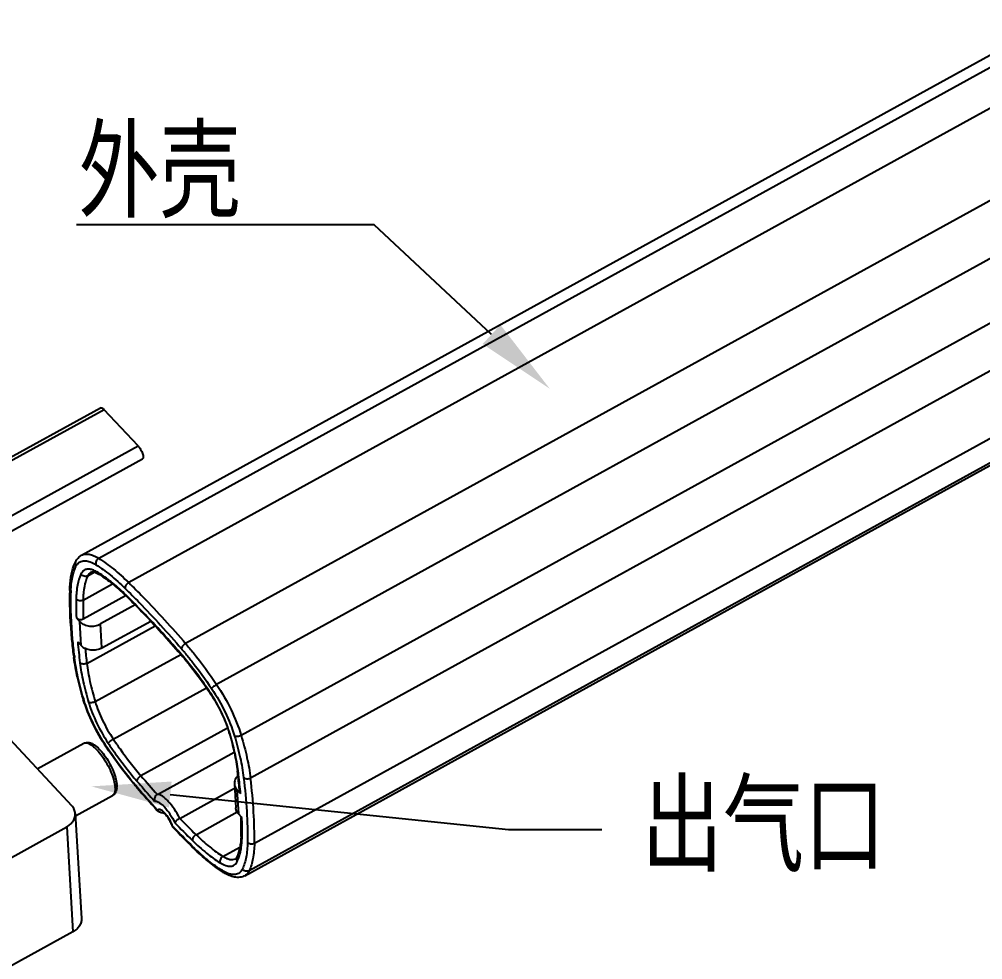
# Model space of a CAD drawing. Header units: millimetres. Extents: x 1514 to 2054, y 119 to 530.
# Drawn here: x 1814.14 to 1862.63, y 327.55 to 374.86 of the extents above; entities that cross this region are included whole.
import ezdxf
from ezdxf import colors
from ezdxf.entities.mleader import LeaderData, LeaderLine
from ezdxf.math import Vec2, Vec3

# ---------------------------------------------------------------- set-up
doc = ezdxf.new("R2010")
doc.units = ezdxf.units.MM
doc.header["$LTSCALE"] = 30.734
doc.layers.get('0').update_dxf_attribs({"linetype": 'CONTINUOUS'})
doc.styles.get("Standard").update_dxf_attribs({"font": 'SIMPLEX.SHX', "width": 0.75})

msp = doc.modelspace()

# ---------------------------------------------------------------- linework, layer by layer
at = {"color": 7}
for p, q in [((1817.275, 347.899), (1866.272, 374.861)), ((1867.13, 374.703), (1818.134, 347.741)), ((1868.641, 373.482), (1819.645, 346.521)), ((1871.506, 370.421), (1822.509, 343.459)), ((1873.066, 368.358), (1824.07, 341.396)), ((1874.302, 365.794), (1825.306, 338.832)), ((1874.773, 363.64), (1825.777, 336.679)), ((1874.967, 360.356), (1825.971, 333.395)), ((1874.703, 358.988), (1825.707, 332.026)), ((1825.487, 331.779), (1874.483, 358.741)), ((1809.257, 350.384), (1818.22, 355.316)), ((1818.409, 355.221), (1809.38, 350.252)), ((1820.116, 353.396), (1818.409, 355.221)), ((1811.087, 348.427), (1820.116, 353.396)), ((1811.564, 347.918), (1820.337, 352.746)), ((1817.583, 346.862), (1817.911, 347.043)), ((1817.348, 345.639), (1818.83, 346.455)), ((1817.356, 344.707), (1819.485, 345.878)), ((1819.55, 345.853), (1819.502, 345.9)), ((1819.966, 345.396), (1818.228, 344.44)), ((1817.185, 344.557), (1817.009, 344.746)), ((1817.256, 343.35), (1817.185, 344.557)), ((1817.535, 342.461), (1820.971, 344.352)), ((1818.299, 343.233), (1818.228, 344.44)), ((1818.299, 343.233), (1820.754, 344.584)), ((1817.08, 343.539), (1817.256, 343.35)), ((1817.956, 340.536), (1822.27, 342.91)), ((1822.281, 342.898), (1822.314, 342.861)), ((1822.314, 342.861), (1822.297, 342.911)), ((1818.866, 338.648), (1823.561, 341.231)), ((1823.722, 341.002), (1823.733, 340.985)), ((1823.733, 340.985), (1823.735, 341.011)), ((1817.345, 340.694), (1817.379, 340.653)), ((1812.056, 340.35), (1816.779, 335.301)), ((1824.621, 339.202), (1820.262, 336.803)), ((1824.695, 338.991), (1824.729, 338.949)), ((1815.045, 337.155), (1817.382, 338.441)), ((1818.529, 338.237), (1818.532, 338.263)), ((1818.543, 338.246), (1818.532, 338.263)), ((1821.087, 335.87), (1824.95, 337.996)), ((1820.066, 336.205), (1820.05, 336.256)), ((1820.082, 336.219), (1820.05, 336.256)), ((1822.215, 334.663), (1824.975, 336.182)), ((1824.963, 336.397), (1825.034, 335.19)), ((1825.095, 336.102), (1825.166, 334.895)), ((1825.095, 336.102), (1825.272, 335.913)), ((1816.963, 334.786), (1818.829, 335.813)), ((1816.956, 334.908), (1817.268, 329.624)), ((1821.082, 335.061), (1821.065, 335.079)), ((1821.102, 335.038), (1821.082, 335.094)), ((1821.102, 335.038), (1821.082, 335.061)), ((1823.034, 333.84), (1825.11, 334.983)), ((1825.343, 334.706), (1825.166, 334.895)), ((1825.3, 334.752), (1825.302, 334.704)), ((1804.945, 327.868), (1816.527, 334.241)), ((1816.527, 334.241), (1816.839, 328.956)), ((1821.811, 334.324), (1821.84, 334.298)), ((1821.908, 334.212), (1821.866, 334.255)), ((1822.921, 333.154), (1822.873, 333.201)), ((1824.384, 332.749), (1825.238, 333.219)), ((1816.839, 328.956), (1805.257, 322.583))]:
    msp.add_line(p, q, dxfattribs=at)
for centre, radius, start, end in [((1815.197, 342.325), 5.529, 57.0414, 58.2044), ((1835.669, 345.835), 18.987, 179.1346, 179.4795), ((1822.067, 345.925), 5.339, 177.8686, 179.1417), ((1811.442, 337.567), 11.567, 45.6191, 45.9624), ((1836.575, 345.402), 19.577, 179.1534, 181.9209), ((1836.75, 345.353), 19.405, 179.1532, 181.9071), ((1844.477, 345.845), 27.494, 184.8108, 187.0161), ((1845.239, 345.862), 27.912, 185.4459, 186.9971), ((1780.291, 306.581), 55.517, 40.8561, 41.0756), ((1810, 332.295), 16.246, 40.6368, 40.8059), ((1809.094, 331.794), 17.448, 39.9446, 40.8042), ((1826.259, 343.979), 9.45, 186.9795, 187.4959), ((1846.827, 346.409), 30.129, 186.8098, 186.9781), ((1817.196, 336.634), 7.869, 33.6458, 33.7948), ((1823.888, 342.657), 6.831, 196.6978, 197.1002), ((1833.512, 345.492), 16.843, 196.5271, 196.6971), ((1809.661, 334.481), 15.695, 16.5145, 16.6971), ((1819.28, 337.315), 5.688, 16.6982, 17.1806), ((1826.32, 343.451), 9.375, 213.6696, 213.7948), ((1795.926, 333.475), 29.412, 6.8076, 6.9781), ((1816.503, 335.905), 8.725, 6.9797, 7.5383), ((1861.17, 372.117), 54.042, 220.8017, 222.1225), ((1797.44, 333.652), 27.887, 5.0623, 6.8158), ((1797.658, 333.584), 27.712, 5.0232, 7.009), ((1817.707, 336.14), 1.254, 3.3853, 4.6714), ((1817.76, 336.272), 1.287, 3.384, 4.67), ((1818.18, 336.274), 0.867, 355.4702, 357.3147), ((1833.578, 347.869), 17.85, 219.9592, 220.6457), ((1833.238, 347.577), 17.401, 220.6479, 220.8059), ((1862.342, 373.05), 55.868, 220.8057, 221.0734), ((1861.283, 371.768), 54.439, 220.7877, 222.3725), ((1860.942, 371.533), 54.006, 220.8362, 222.4328), ((1860.826, 371.724), 53.854, 221.0704, 222.2262), ((1799.47, 333.843), 25.848, 4.8039, 5.0367), ((1799.29, 333.732), 26.073, 4.7978, 5.0127), ((1821.306, 335.203), 0.258, 276.0934, 287.4243), ((1821.328, 335.187), 0.233, 274.6871, 278.6148), ((1821.328, 335.187), 0.233, 278.6138, 282.6807), ((1853.65, 365.105), 43.759, 224.0811, 225.6005), ((1805.65, 334.159), 19.66, 359.1798, 1.5905), ((1805.538, 334.046), 19.816, 359.5081, 1.9075), ((1822.166, 334.456), 0.379, 200.386, 205.7871), ((1822.179, 334.462), 0.393, 205.7606, 208.3068), ((1820.189, 333.686), 1.761, 20.3595, 21.4692), ((1821.97, 334.347), 0.138, 207.7138, 214.9348), ((1821.949, 334.251), 0.0807, 218.5846, 223.7646), ((1854.338, 365.243), 44.909, 223.7374, 225.5205), ((1853.962, 364.961), 44.419, 223.8097, 225.6109), ((1853.859, 365.216), 44.319, 223.9714, 225.5977), ((1820.519, 333.949), 4.789, 357.7166, 359.1443), ((1806.898, 334.039), 18.456, 359.1347, 359.4941), ((1831.624, 342.143), 12.486, 225.6193, 225.9366), ((1827.632, 337.092), 6.07, 237.1438, 238.2058)]:
    msp.add_arc(centre, radius, start, end, dxfattribs=at)
for points, knots in [([(1818.22, 355.316), (1818.225, 355.319), (1818.237, 355.323), (1818.257, 355.323), (1818.279, 355.318), (1818.313, 355.303), (1818.358, 355.272), (1818.391, 355.239), (1818.409, 355.221)], [0, 0, 0, 0, 0.078711, 0.164686, 0.263298, 0.377523, 0.656481, 1, 1, 1, 1]), ([(1820.116, 353.396), (1820.14, 353.37), (1820.186, 353.314), (1820.247, 353.22), (1820.3, 353.119), (1820.341, 353.018), (1820.367, 352.925), (1820.377, 352.855), (1820.373, 352.808), (1820.366, 352.781), (1820.355, 352.759), (1820.343, 352.75), (1820.337, 352.746)], [0, 0, 0, 0, 0.143326, 0.29995, 0.459695, 0.612005, 0.747148, 0.857465, 0.902079, 0.939774, 0.971635, 1, 1, 1, 1]), ([(1816.965, 347.557), (1816.999, 347.628), (1817.084, 347.761), (1817.208, 347.862), (1817.275, 347.899)], [0, 0, 0, 0, 0.503497, 1, 1, 1, 1]), ([(1817.275, 347.899), (1817.328, 347.928), (1817.455, 347.966), (1817.666, 347.952), (1817.898, 347.875), (1818.053, 347.791), (1818.134, 347.741)], [0, 0, 0, 0, 0.198674, 0.422054, 0.686735, 1, 1, 1, 1]), ([(1818.134, 347.741), (1818.079, 347.711), (1817.991, 347.612), (1817.974, 347.478), (1817.991, 347.42)], [0, 0, 0, 0, 0.51146, 1, 1, 1, 1]), ([(1818.134, 347.741), (1818.391, 347.582), (1818.916, 347.198), (1819.398, 346.763), (1819.645, 346.521)], [0, 0, 0, 0, 0.466517, 1, 1, 1, 1]), ([(1816.684, 346.122), (1816.688, 346.348), (1816.718, 346.774), (1816.819, 347.19), (1816.889, 347.377)], [0, 0, 0, 0, 0.532148, 1, 1, 1, 1]), ([(1816.732, 346.124), (1816.74, 346.349), (1816.782, 346.764), (1816.904, 347.165), (1816.985, 347.336)], [0, 0, 0, 0, 0.543417, 1, 1, 1, 1]), ([(1816.889, 347.377), (1816.895, 347.392), (1816.918, 347.453), (1816.944, 347.513), (1816.965, 347.557)], [0, 0, 0, 0, 0.25387, 1, 1, 1, 1]), ([(1816.965, 347.557), (1816.949, 347.523), (1816.935, 347.443), (1816.964, 347.369), (1816.985, 347.336)], [0, 0, 0, 0, 0.489993, 1, 1, 1, 1]), ([(1816.985, 347.336), (1816.991, 347.349), (1817.017, 347.399), (1817.049, 347.445), (1817.076, 347.475)], [0, 0, 0, 0, 0.262779, 1, 1, 1, 1]), ([(1817.076, 347.475), (1817.122, 347.526), (1817.241, 347.61), (1817.472, 347.634), (1817.73, 347.566), (1817.901, 347.476), (1817.991, 347.42)], [0, 0, 0, 0, 0.204202, 0.419788, 0.679794, 1, 1, 1, 1]), ([(1817.991, 347.42), (1818.241, 347.265), (1818.752, 346.892), (1819.221, 346.468), (1819.461, 346.233)], [0, 0, 0, 0, 0.466518, 1, 1, 1, 1]), ([(1817.242, 346.952), (1817.159, 346.776), (1817.037, 346.357), (1817.003, 345.927), (1817, 345.691)], [0, 0, 0, 0, 0.453413, 1, 1, 1, 1]), ([(1817.822, 347.162), (1817.761, 347.182), (1817.644, 347.207), (1817.47, 347.186), (1817.328, 347.096), (1817.267, 347.003), (1817.242, 346.952)], [0, 0, 0, 0, 0.28272, 0.523015, 0.750473, 1, 1, 1, 1]), ([(1817.583, 346.862), (1817.529, 346.833), (1817.39, 346.819), (1817.278, 346.899), (1817.242, 346.952)], [0, 0, 0, 0, 0.493684, 1, 1, 1, 1]), ([(1817.583, 346.862), (1817.502, 346.692), (1817.384, 346.285), (1817.351, 345.867), (1817.348, 345.639)], [0, 0, 0, 0, 0.453412, 1, 1, 1, 1]), ([(1817.745, 347.045), (1817.711, 347.026), (1817.646, 346.972), (1817.602, 346.901), (1817.583, 346.862)], [0, 0, 0, 0, 0.47645, 1, 1, 1, 1]), ([(1817.745, 347.045), (1817.768, 347.057), (1817.818, 347.065), (1817.895, 347.054), (1817.946, 347.039), (1817.974, 347.029)], [0, 0, 0, 0, 0.327789, 0.614313, 1, 1, 1, 1]), ([(1818.11, 347.024), (1818.085, 347.039), (1817.994, 347.093), (1817.896, 347.138), (1817.822, 347.162)], [0, 0, 0, 0, 0.27234, 1, 1, 1, 1]), ([(1817.974, 347.029), (1817.983, 347.026), (1818.018, 347.013), (1818.052, 346.997), (1818.078, 346.984)], [0, 0, 0, 0, 0.230708, 1, 1, 1, 1]), ([(1818.078, 346.984), (1818.087, 346.98), (1818.123, 346.961), (1818.157, 346.941), (1818.184, 346.924)], [0, 0, 0, 0, 0.235523, 1, 1, 1, 1]), ([(1818.184, 346.924), (1818.166, 346.935), (1818.135, 346.965), (1818.116, 347.003), (1818.11, 347.024)], [0, 0, 0, 0, 0.488618, 1, 1, 1, 1]), ([(1818.184, 346.924), (1818.403, 346.788), (1818.854, 346.461), (1819.269, 346.089), (1819.483, 345.882)], [0, 0, 0, 0, 0.464776, 1, 1, 1, 1]), ([(1819.502, 345.9), (1819.29, 346.107), (1818.875, 346.485), (1818.425, 346.821), (1818.205, 346.964)], [0, 0, 0, 0, 0.530595, 1, 1, 1, 1]), ([(1819.645, 346.521), (1819.589, 346.49), (1819.501, 346.407), (1819.455, 346.287), (1819.461, 346.233)], [0, 0, 0, 0, 0.539204, 1, 1, 1, 1]), ([(1819.645, 346.521), (1819.885, 346.286), (1820.873, 345.296), (1821.816, 344.263), (1822.509, 343.459)], [0, 0, 0, 0, 0.240421, 1, 1, 1, 1]), ([(1816.878, 342.831), (1816.844, 343.109), (1816.73, 344.165), (1816.676, 345.227), (1816.683, 346.008)], [0, 0, 0, 0, 0.264304, 1, 1, 1, 1]), ([(1816.684, 346.122), (1816.684, 346.101), (1816.692, 346.058), (1816.715, 346.022), (1816.729, 346.005)], [0, 0, 0, 0, 0.488673, 1, 1, 1, 1]), ([(1816.91, 342.836), (1816.877, 343.115), (1816.766, 344.167), (1816.717, 345.227), (1816.729, 346.005)], [0, 0, 0, 0, 0.264979, 1, 1, 1, 1]), ([(1819.461, 346.233), (1819.699, 345.999), (1820.679, 345.018), (1821.614, 343.993), (1822.302, 343.196)], [0, 0, 0, 0, 0.240421, 1, 1, 1, 1]), ([(1819.532, 345.834), (1819.528, 345.838), (1819.512, 345.857), (1819.504, 345.881), (1819.502, 345.9)], [0, 0, 0, 0, 0.240254, 1, 1, 1, 1]), ([(1819.532, 345.834), (1819.751, 345.62), (1820.649, 344.722), (1821.509, 343.786), (1822.142, 343.059)], [0, 0, 0, 0, 0.24082, 1, 1, 1, 1]), ([(1822.297, 342.911), (1822.07, 343.175), (1821.184, 344.182), (1820.259, 345.156), (1819.55, 345.853)], [0, 0, 0, 0, 0.259118, 1, 1, 1, 1]), ([(1817.348, 345.639), (1817.292, 345.609), (1817.161, 345.587), (1817.039, 345.646), (1817, 345.691)], [0, 0, 0, 0, 0.511044, 1, 1, 1, 1]), ([(1817.009, 344.746), (1817.049, 344.703), (1817.173, 344.652), (1817.301, 344.676), (1817.356, 344.707)], [0, 0, 0, 0, 0.482217, 1, 1, 1, 1]), ([(1817.185, 344.557), (1817.244, 344.494), (1817.397, 344.39), (1817.67, 344.319), (1817.96, 344.33), (1818.145, 344.394), (1818.228, 344.44)], [0, 0, 0, 0, 0.230653, 0.483177, 0.745148, 1, 1, 1, 1]), ([(1822.509, 343.459), (1822.454, 343.428), (1822.381, 343.366), (1822.318, 343.27), (1822.302, 343.219), (1822.302, 343.196)], [0, 0, 0, 0, 0.554081, 0.803104, 1, 1, 1, 1]), ([(1822.509, 343.459), (1822.644, 343.303), (1823.196, 342.64), (1823.705, 341.941), (1824.07, 341.396)], [0, 0, 0, 0, 0.239215, 1, 1, 1, 1]), ([(1818.299, 343.233), (1818.216, 343.187), (1818.031, 343.123), (1817.741, 343.112), (1817.468, 343.183), (1817.315, 343.287), (1817.256, 343.35)], [0, 0, 0, 0, 0.254852, 0.516823, 0.769347, 1, 1, 1, 1]), ([(1823.735, 341.011), (1823.623, 341.179), (1823.181, 341.82), (1822.704, 342.438), (1822.329, 342.875)], [0, 0, 0, 0, 0.259388, 1, 1, 1, 1]), ([(1822.471, 342.997), (1822.588, 342.858), (1823.062, 342.274), (1823.503, 341.664), (1823.82, 341.189)], [0, 0, 0, 0, 0.240882, 1, 1, 1, 1]), ([(1816.878, 342.831), (1816.879, 342.823), (1816.886, 342.793), (1816.904, 342.765), (1816.921, 342.748)], [0, 0, 0, 0, 0.242754, 1, 1, 1, 1]), ([(1817.345, 340.694), (1817.24, 341.046), (1817.06, 341.724), (1816.932, 342.415), (1816.889, 342.747)], [0, 0, 0, 0, 0.523506, 1, 1, 1, 1]), ([(1817.365, 340.701), (1817.261, 341.053), (1817.084, 341.73), (1816.961, 342.419), (1816.921, 342.748)], [0, 0, 0, 0, 0.525609, 1, 1, 1, 1]), ([(1817.189, 342.486), (1817.228, 342.168), (1817.347, 341.499), (1817.521, 340.844), (1817.623, 340.502)], [0, 0, 0, 0, 0.473981, 1, 1, 1, 1]), ([(1817.535, 342.461), (1817.479, 342.431), (1817.355, 342.404), (1817.23, 342.446), (1817.189, 342.486)], [0, 0, 0, 0, 0.525208, 1, 1, 1, 1]), ([(1817.535, 342.461), (1817.573, 342.152), (1817.689, 341.504), (1817.857, 340.867), (1817.956, 340.536)], [0, 0, 0, 0, 0.473981, 1, 1, 1, 1]), ([(1822.314, 342.861), (1822.435, 342.72), (1822.933, 342.123), (1823.392, 341.493), (1823.722, 341.002)], [0, 0, 0, 0, 0.238962, 1, 1, 1, 1]), ([(1823.733, 340.985), (1823.945, 340.669), (1824.312, 340.023), (1824.591, 339.335), (1824.695, 338.991)], [0, 0, 0, 0, 0.514677, 1, 1, 1, 1]), ([(1824.715, 338.995), (1824.608, 339.341), (1824.326, 340.03), (1823.957, 340.677), (1823.747, 340.994)], [0, 0, 0, 0, 0.487244, 1, 1, 1, 1]), ([(1824.07, 341.396), (1824.042, 341.381), (1823.988, 341.347), (1823.915, 341.293), (1823.858, 341.241), (1823.828, 341.206), (1823.82, 341.189)], [0, 0, 0, 0, 0.293983, 0.584948, 0.831238, 1, 1, 1, 1]), ([(1823.82, 341.189), (1824.073, 340.811), (1824.514, 340.037), (1824.848, 339.212), (1824.972, 338.799)], [0, 0, 0, 0, 0.5137, 1, 1, 1, 1]), ([(1824.07, 341.396), (1824.342, 340.99), (1824.814, 340.161), (1825.173, 339.275), (1825.306, 338.832)], [0, 0, 0, 0, 0.513701, 1, 1, 1, 1]), ([(1818.518, 338.254), (1818.265, 338.633), (1817.824, 339.408), (1817.487, 340.234), (1817.359, 340.649)], [0, 0, 0, 0, 0.512192, 1, 1, 1, 1]), ([(1818.532, 338.263), (1818.278, 338.641), (1817.838, 339.414), (1817.503, 340.24), (1817.379, 340.653)], [0, 0, 0, 0, 0.5137, 1, 1, 1, 1]), ([(1817.956, 340.536), (1817.901, 340.505), (1817.809, 340.477), (1817.693, 340.476), (1817.642, 340.49), (1817.623, 340.502)], [0, 0, 0, 0, 0.55347, 0.802558, 1, 1, 1, 1]), ([(1817.623, 340.502), (1817.73, 340.146), (1818.018, 339.434), (1818.398, 338.767), (1818.616, 338.441)], [0, 0, 0, 0, 0.4863, 1, 1, 1, 1]), ([(1817.956, 340.536), (1818.054, 340.21), (1818.319, 339.557), (1818.666, 338.947), (1818.866, 338.648)], [0, 0, 0, 0, 0.486299, 1, 1, 1, 1]), ([(1818.866, 338.648), (1818.838, 338.632), (1818.784, 338.599), (1818.711, 338.544), (1818.654, 338.493), (1818.624, 338.457), (1818.616, 338.441)], [0, 0, 0, 0, 0.293983, 0.584948, 0.831238, 1, 1, 1, 1]), ([(1818.866, 338.648), (1818.978, 338.481), (1819.416, 337.846), (1819.889, 337.235), (1820.262, 336.803)], [0, 0, 0, 0, 0.259675, 1, 1, 1, 1]), ([(1824.709, 338.943), (1824.806, 338.616), (1824.97, 337.99), (1825.083, 337.352), (1825.12, 337.048)], [0, 0, 0, 0, 0.526898, 1, 1, 1, 1]), ([(1825.152, 337.05), (1825.112, 337.356), (1824.994, 337.995), (1824.826, 338.623), (1824.729, 338.949)], [0, 0, 0, 0, 0.475499, 1, 1, 1, 1]), ([(1825.306, 338.832), (1825.25, 338.801), (1825.158, 338.773), (1825.043, 338.772), (1824.991, 338.787), (1824.972, 338.799)], [0, 0, 0, 0, 0.55347, 0.802558, 1, 1, 1, 1]), ([(1824.972, 338.799), (1825.08, 338.438), (1825.263, 337.746), (1825.389, 337.04), (1825.431, 336.703)], [0, 0, 0, 0, 0.526019, 1, 1, 1, 1]), ([(1825.306, 338.832), (1825.417, 338.462), (1825.605, 337.75), (1825.735, 337.025), (1825.777, 336.679)], [0, 0, 0, 0, 0.526019, 1, 1, 1, 1]), ([(1817.382, 338.441), (1817.423, 338.464), (1817.513, 338.492), (1817.653, 338.484), (1817.787, 338.439), (1817.966, 338.336), (1818.186, 338.142), (1818.431, 337.844), (1818.658, 337.492), (1818.847, 337.113), (1818.982, 336.741), (1819.033, 336.493), (1819.043, 336.377)], [0, 0, 0, 0, 0.048144, 0.094909, 0.142563, 0.192826, 0.307949, 0.443113, 0.590983, 0.740358, 0.879553, 1, 1, 1, 1]), ([(1817.382, 338.441), (1817.406, 338.454), (1817.466, 338.47), (1817.564, 338.458), (1817.673, 338.414), (1817.791, 338.341), (1817.916, 338.239), (1818.097, 338.06), (1818.318, 337.784), (1818.556, 337.407), (1818.754, 337.006), (1818.894, 336.616), (1818.947, 336.361), (1818.957, 336.243)], [0, 0, 0, 0, 0.028589, 0.061539, 0.101496, 0.149471, 0.205447, 0.268787, 0.413068, 0.571337, 0.730456, 0.877169, 1, 1, 1, 1]), ([(1819.896, 336.405), (1819.778, 336.546), (1819.298, 337.137), (1818.851, 337.756), (1818.529, 338.237)], [0, 0, 0, 0, 0.241097, 1, 1, 1, 1]), ([(1820.05, 336.256), (1819.92, 336.406), (1819.387, 337.046), (1818.895, 337.72), (1818.543, 338.246)], [0, 0, 0, 0, 0.23927, 1, 1, 1, 1]), ([(1818.616, 338.441), (1818.731, 338.269), (1819.182, 337.615), (1819.67, 336.986), (1820.054, 336.54)], [0, 0, 0, 0, 0.259675, 1, 1, 1, 1]), ([(1825.12, 337.048), (1825.121, 337.041), (1825.128, 337.01), (1825.146, 336.982), (1825.163, 336.966)], [0, 0, 0, 0, 0.242754, 1, 1, 1, 1]), ([(1820.262, 336.803), (1820.206, 336.773), (1820.133, 336.711), (1820.07, 336.614), (1820.054, 336.563), (1820.054, 336.54)], [0, 0, 0, 0, 0.554081, 0.803104, 1, 1, 1, 1]), ([(1825.145, 336.799), (1825.086, 336.746), (1824.99, 336.624), (1824.958, 336.469), (1824.963, 336.397)], [0, 0, 0, 0, 0.521278, 1, 1, 1, 1]), ([(1825.431, 336.703), (1825.499, 336.141), (1825.602, 335.057), (1825.631, 333.968), (1825.623, 333.447)], [0, 0, 0, 0, 0.520436, 1, 1, 1, 1]), ([(1825.777, 336.679), (1825.721, 336.648), (1825.597, 336.622), (1825.472, 336.663), (1825.431, 336.703)], [0, 0, 0, 0, 0.525208, 1, 1, 1, 1]), ([(1825.971, 333.395), (1825.979, 333.921), (1825.949, 335.019), (1825.846, 336.112), (1825.777, 336.679)], [0, 0, 0, 0, 0.479563, 1, 1, 1, 1]), ([(1818.959, 336.215), (1818.962, 336.167), (1818.962, 336.089), (1818.946, 335.986), (1818.92, 335.91), (1818.882, 335.851), (1818.847, 335.823), (1818.829, 335.813)], [0, 0, 0, 0, 0.321609, 0.527322, 0.70455, 0.858873, 1, 1, 1, 1]), ([(1819.044, 336.206), (1819.038, 336.129), (1819.012, 336.012), (1818.925, 335.881), (1818.863, 335.832), (1818.829, 335.813)], [0, 0, 0, 0, 0.500341, 0.745495, 1, 1, 1, 1]), ([(1819.045, 336.348), (1819.045, 336.338), (1819.047, 336.3), (1819.047, 336.262), (1819.046, 336.234)], [0, 0, 0, 0, 0.255817, 1, 1, 1, 1]), ([(1824.963, 336.397), (1824.966, 336.343), (1824.993, 336.235), (1825.057, 336.143), (1825.095, 336.102)], [0, 0, 0, 0, 0.487237, 1, 1, 1, 1]), ([(1821.087, 335.87), (1821.029, 335.838), (1820.939, 335.73), (1820.929, 335.591), (1820.947, 335.531)], [0, 0, 0, 0, 0.512987, 1, 1, 1, 1]), ([(1822.215, 334.663), (1822.135, 334.824), (1821.96, 335.122), (1821.705, 335.453), (1821.493, 335.661), (1821.349, 335.773), (1821.216, 335.846), (1821.127, 335.869), (1821.087, 335.87)], [0, 0, 0, 0, 0.317258, 0.608046, 0.733287, 0.840894, 0.929488, 1, 1, 1, 1]), ([(1825.228, 336.008), (1825.229, 335.999), (1825.235, 335.964), (1825.254, 335.932), (1825.272, 335.913)], [0, 0, 0, 0, 0.243595, 1, 1, 1, 1]), ([(1816.956, 334.908), (1816.952, 334.979), (1816.915, 335.124), (1816.83, 335.247), (1816.779, 335.301)], [0, 0, 0, 0, 0.487107, 1, 1, 1, 1]), ([(1820.947, 335.531), (1820.98, 335.537), (1821.06, 335.527), (1821.179, 335.469), (1821.311, 335.371), (1821.506, 335.181), (1821.738, 334.874), (1821.893, 334.595), (1821.964, 334.445)], [0, 0, 0, 0, 0.065596, 0.150122, 0.25599, 0.381881, 0.678327, 1, 1, 1, 1]), ([(1821.179, 335.11), (1821.166, 335.111), (1821.138, 335.107), (1821.115, 335.092), (1821.106, 335.083)], [0, 0, 0, 0, 0.513979, 1, 1, 1, 1]), ([(1821.279, 335.078), (1821.27, 335.083), (1821.239, 335.099), (1821.204, 335.109), (1821.179, 335.11)], [0, 0, 0, 0, 0.286228, 1, 1, 1, 1]), ([(1825.166, 334.895), (1825.128, 334.936), (1825.064, 335.028), (1825.037, 335.136), (1825.034, 335.19)], [0, 0, 0, 0, 0.512763, 1, 1, 1, 1]), ([(1816.527, 334.241), (1816.594, 334.278), (1816.716, 334.363), (1816.859, 334.526), (1816.945, 334.712), (1816.96, 334.845), (1816.956, 334.908)], [0, 0, 0, 0, 0.274494, 0.530695, 0.77035, 1, 1, 1, 1]), ([(1821.106, 335.083), (1821.105, 335.082), (1821.1, 335.08), (1821.095, 335.083), (1821.091, 335.085)], [0, 0, 0, 0, 0.1991, 1, 1, 1, 1]), ([(1821.397, 334.992), (1821.387, 335.001), (1821.35, 335.033), (1821.31, 335.062), (1821.279, 335.078)], [0, 0, 0, 0, 0.276401, 1, 1, 1, 1]), ([(1821.358, 334.976), (1821.357, 334.976), (1821.356, 334.977), (1821.356, 334.976), (1821.358, 334.976), (1821.36, 334.974), (1821.364, 334.972), (1821.371, 334.968), (1821.377, 334.965), (1821.381, 334.962)], [0, 0, 0, 0, 0.048569, 0.051833, 0.102907, 0.200519, 0.341745, 0.523795, 1, 1, 1, 1]), ([(1821.381, 334.962), (1821.397, 334.951), (1821.433, 334.922), (1821.512, 334.843), (1821.615, 334.711), (1821.725, 334.527), (1821.786, 334.392), (1821.811, 334.324)], [0, 0, 0, 0, 0.074502, 0.176307, 0.431672, 0.719297, 1, 1, 1, 1]), ([(1821.828, 334.33), (1821.777, 334.46), (1821.681, 334.645), (1821.525, 334.86), (1821.44, 334.953), (1821.397, 334.992)], [0, 0, 0, 0, 0.52659, 0.778712, 1, 1, 1, 1]), ([(1822.215, 334.663), (1822.157, 334.631), (1822.08, 334.577), (1822, 334.498), (1821.972, 334.462), (1821.964, 334.445)], [0, 0, 0, 0, 0.591422, 0.833384, 1, 1, 1, 1]), ([(1821.866, 334.255), (1821.867, 334.25), (1821.869, 334.231), (1821.877, 334.212), (1821.886, 334.201)], [0, 0, 0, 0, 0.267311, 1, 1, 1, 1]), ([(1823.034, 333.84), (1822.978, 333.81), (1822.889, 333.726), (1822.843, 333.606), (1822.85, 333.552)], [0, 0, 0, 0, 0.539204, 1, 1, 1, 1]), ([(1823.034, 333.84), (1823.255, 333.624), (1823.685, 333.235), (1824.155, 332.892), (1824.384, 332.749)], [0, 0, 0, 0, 0.533483, 1, 1, 1, 1]), ([(1825.304, 333.758), (1825.296, 333.561), (1825.26, 333.207), (1825.157, 332.863), (1825.089, 332.721)], [0, 0, 0, 0, 0.554371, 1, 1, 1, 1]), ([(1825.238, 332.855), (1825.257, 332.922), (1825.324, 333.22), (1825.348, 333.525), (1825.352, 333.76)], [0, 0, 0, 0, 0.22776, 1, 1, 1, 1]), ([(1825.307, 333.877), (1825.307, 333.857), (1825.315, 333.814), (1825.338, 333.777), (1825.352, 333.76)], [0, 0, 0, 0, 0.488673, 1, 1, 1, 1]), ([(1822.85, 333.552), (1823.077, 333.329), (1823.521, 332.928), (1824.005, 332.575), (1824.242, 332.428)], [0, 0, 0, 0, 0.533482, 1, 1, 1, 1]), ([(1822.921, 333.154), (1822.917, 333.158), (1822.901, 333.176), (1822.893, 333.201), (1822.89, 333.219)], [0, 0, 0, 0, 0.240254, 1, 1, 1, 1]), ([(1824.36, 332.032), (1824.119, 332.182), (1823.626, 332.54), (1823.173, 332.946), (1822.94, 333.171)], [0, 0, 0, 0, 0.467368, 1, 1, 1, 1]), ([(1825.623, 333.447), (1825.619, 333.198), (1825.583, 332.744), (1825.455, 332.302), (1825.366, 332.116)], [0, 0, 0, 0, 0.546587, 1, 1, 1, 1]), ([(1825.971, 333.395), (1825.915, 333.364), (1825.784, 333.343), (1825.662, 333.401), (1825.623, 333.447)], [0, 0, 0, 0, 0.511044, 1, 1, 1, 1]), ([(1825.971, 333.395), (1825.967, 333.139), (1825.93, 332.672), (1825.798, 332.218), (1825.707, 332.026)], [0, 0, 0, 0, 0.546588, 1, 1, 1, 1]), ([(1824.339, 331.993), (1824.097, 332.149), (1823.605, 332.516), (1823.152, 332.927), (1822.921, 333.154)], [0, 0, 0, 0, 0.471266, 1, 1, 1, 1]), ([(1824.384, 332.749), (1824.329, 332.719), (1824.241, 332.62), (1824.224, 332.486), (1824.242, 332.428)], [0, 0, 0, 0, 0.51146, 1, 1, 1, 1]), ([(1824.384, 332.749), (1824.444, 332.712), (1824.558, 332.651), (1824.729, 332.594), (1824.885, 332.584), (1824.978, 332.612), (1825.017, 332.633)], [0, 0, 0, 0, 0.313265, 0.577946, 0.801326, 1, 1, 1, 1]), ([(1825.089, 332.721), (1825.083, 332.709), (1825.065, 332.675), (1825.039, 332.645), (1825.017, 332.633)], [0, 0, 0, 0, 0.350365, 1, 1, 1, 1]), ([(1825.089, 332.721), (1825.074, 332.69), (1825.065, 332.643), (1825.071, 332.598), (1825.073, 332.586)], [0, 0, 0, 0, 0.74453, 1, 1, 1, 1]), ([(1825.184, 332.68), (1825.189, 332.694), (1825.209, 332.752), (1825.226, 332.811), (1825.238, 332.855)], [0, 0, 0, 0, 0.244441, 1, 1, 1, 1]), ([(1824.242, 332.428), (1824.332, 332.372), (1824.468, 332.302), (1824.653, 332.256), (1824.773, 332.251), (1824.881, 332.273), (1825.01, 332.341), (1825.077, 332.434), (1825.109, 332.5)], [0, 0, 0, 0, 0.318725, 0.451205, 0.568679, 0.675757, 0.778901, 1, 1, 1, 1]), ([(1825.109, 332.5), (1825.116, 332.514), (1825.143, 332.573), (1825.167, 332.634), (1825.184, 332.68)], [0, 0, 0, 0, 0.243869, 1, 1, 1, 1]), ([(1824.463, 331.972), (1824.455, 331.977), (1824.42, 331.996), (1824.386, 332.016), (1824.36, 332.032)], [0, 0, 0, 0, 0.24396, 1, 1, 1, 1]), ([(1824.434, 331.933), (1824.417, 331.943), (1824.385, 331.973), (1824.367, 332.011), (1824.36, 332.032)], [0, 0, 0, 0, 0.488618, 1, 1, 1, 1]), ([(1825.487, 331.779), (1825.411, 331.737), (1825.241, 331.684), (1824.969, 331.697), (1824.696, 331.784), (1824.522, 331.878), (1824.434, 331.933)], [0, 0, 0, 0, 0.232655, 0.468562, 0.721638, 1, 1, 1, 1]), ([(1825.366, 332.116), (1825.332, 332.044), (1825.261, 331.944), (1825.128, 331.863), (1824.972, 331.819), (1824.735, 331.843), (1824.557, 331.922), (1824.463, 331.972)], [0, 0, 0, 0, 0.22978, 0.336313, 0.445078, 0.6909, 1, 1, 1, 1]), ([(1825.707, 332.026), (1825.653, 331.997), (1825.514, 331.983), (1825.402, 332.063), (1825.366, 332.116)], [0, 0, 0, 0, 0.493684, 1, 1, 1, 1]), ([(1825.707, 332.026), (1825.682, 331.974), (1825.622, 331.877), (1825.534, 331.805), (1825.487, 331.779)], [0, 0, 0, 0, 0.52355, 1, 1, 1, 1]), ([(1817.268, 329.624), (1817.272, 329.56), (1817.257, 329.427), (1817.171, 329.241), (1817.028, 329.078), (1816.906, 328.993), (1816.839, 328.956)], [0, 0, 0, 0, 0.22965, 0.469305, 0.725506, 1, 1, 1, 1])]:
    msp.add_open_spline(points, degree=3, knots=knots, dxfattribs=at)
for points in [[(1821.091, 335.085), (1821.088, 335.088), (1821.085, 335.091), (1821.082, 335.094)], [(1821.16, 334.989), (1821.139, 335.003), (1821.119, 335.02), (1821.102, 335.038)], [(1821.106, 335.083), (1821.122, 335.056), (1821.144, 335.031), (1821.169, 335.011)], [(1821.237, 334.954), (1821.21, 334.961), (1821.183, 334.973), (1821.16, 334.989)], [(1821.169, 335.011), (1821.193, 334.991), (1821.222, 334.976), (1821.252, 334.966)], [(1821.334, 334.946), (1821.301, 334.942), (1821.268, 334.945), (1821.237, 334.954)], [(1821.252, 334.966), (1821.282, 334.956), (1821.315, 334.952), (1821.347, 334.955)], [(1821.891, 334.195), (1821.868, 334.219), (1821.849, 334.247), (1821.833, 334.276)], [(1821.847, 334.283), (1821.844, 334.288), (1821.842, 334.293), (1821.84, 334.298)], [(1821.866, 334.255), (1821.862, 334.259), (1821.859, 334.263), (1821.856, 334.268)], [(1825.073, 332.586), (1825.079, 332.556), (1825.092, 332.526), (1825.109, 332.5)]]:
    msp.add_open_spline(points, degree=3, dxfattribs=at)

# ---------------------------------------------------------------- leaders
at = {"color": 3}
ml = msp.add_multileader_mtext('Standard', dxfattribs=at)
ml.set_content('{\\fSimSun|b0|i0|c134|p2;外壳}', color=3)
ml.set_leader_properties()
ml.build(insert=Vec2(0, 0))
ml.multileader.update_dxf_attribs({"text_right_attachment_type": 6, "dogleg_length": 0.36})
ctx = ml.context
ctx.base_point, ctx.plane_origin = Vec3(1815.175, 367.029), Vec3(1840.835, 356.279)
ctx.right_attachment, ctx.text_align_type = 6, 2
notes = []
notes.append((ctx, [(1, (1, 1, 0), (1831.997, 364.518), (-1, 0), 4.705, [(0, [(1840.835, 356.279)], 0, [])])]))
ctx.mtext.insert, ctx.mtext.alignment, ctx.mtext.flow_direction = Vec3(1825.292, 369.318), 3, 5
ml = msp.add_multileader_mtext('Standard', dxfattribs=at)
ml.set_content('{\\fSimSun|b0|i0|c134|p2;出气口}', color=3)
ml.set_leader_properties()
ml.build(insert=Vec2(0, 0))
ml.multileader.update_dxf_attribs({"text_right_attachment_type": 6, "dogleg_length": 0.36})
ctx = ml.context
ctx.base_point, ctx.plane_origin = Vec3(1843.46, 334.102), Vec3(1828.575, 325.382)
ctx.right_attachment = 6
notes.append((ctx, [(0, (1, 1, 0), (1838.756, 334.102), (1, 0), 4.705, [(0, [(1817.76, 336.272)], 0, [])])]))
ctx.mtext.insert, ctx.mtext.flow_direction = Vec3(1845.46, 336.402), 5
for ctx, leaders in notes:
    for number, flags, end, landing, length, lines in leaders:
        leader = LeaderData()
        leader.index, (leader.has_last_leader_line, leader.has_dogleg_vector, leader.attachment_direction) = number, flags
        leader.last_leader_point, leader.dogleg_vector, leader.dogleg_length = Vec3(end), Vec3(landing), length
        for number, points, colour, breaks in lines:
            line = LeaderLine()
            line.index, line.vertices, line.color, line.breaks = number, Vec3.list(points), colors.encode_raw_color(colour), breaks
            leader.lines.append(line)
        ctx.leaders.append(leader)

doc.saveas('drawing.dxf')
